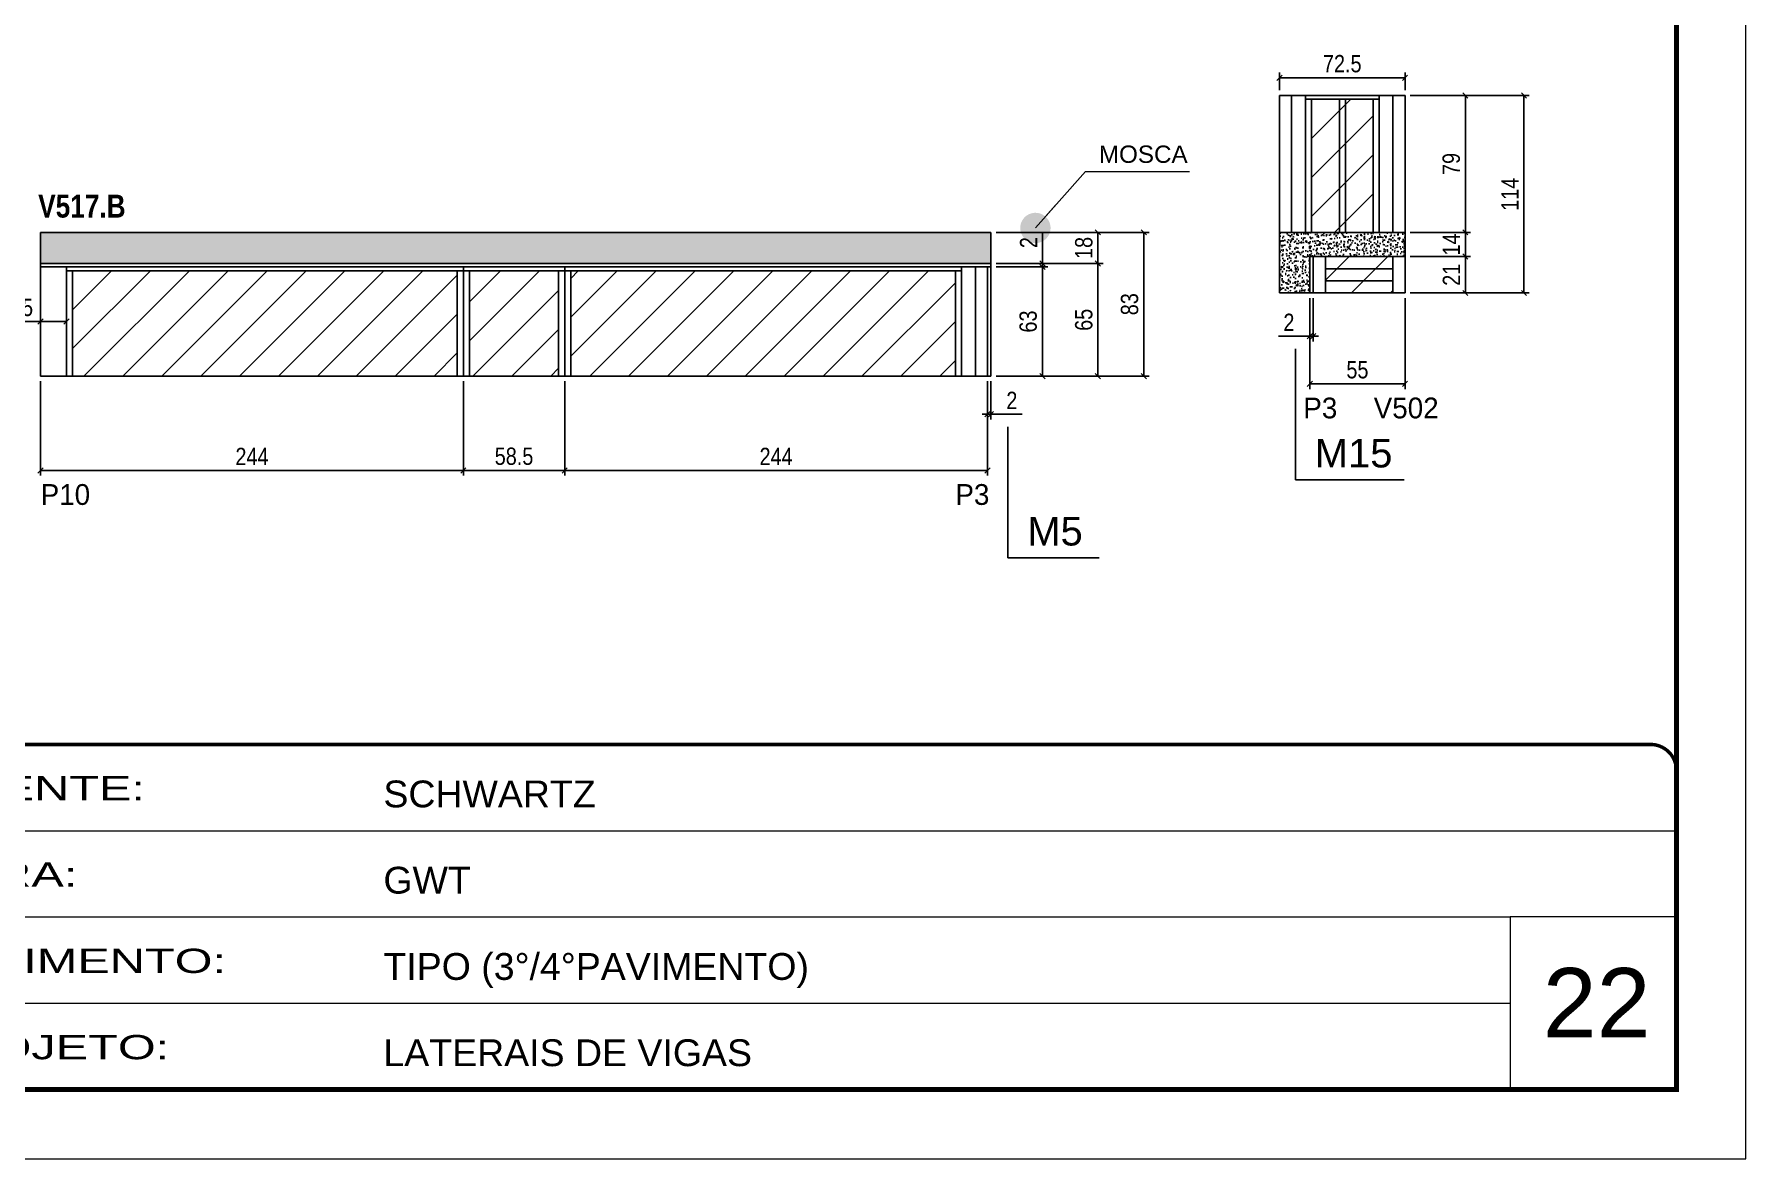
# Model space of a CAD drawing. Extents: x 13154 to 22413, y 1253 to 30260.
# Drawn here: x 15250 to 16238, y 23076 to 23726 of the extents above; entities that cross this region are included whole.
import ezdxf

# ---------------------------------------------------------------- set-up
doc = ezdxf.new("R2010")
doc.units = 0
doc.linetypes.add('CONTINUO', pattern=[0])
doc.linetypes.add('DASHED', pattern=[0.75, 0.5, -0.25])
for name, color, linetype in [('5', 5, 'Continuous'), ('COTA', 241, 'Continuous'), ('NOMENCLATURA', 7, 'Continuous'), ('Painéis', 200, 'Continuous'), ('SARR_2.2x7', 40, 'Continuous'), ('SARR_3.5x7', 81, 'Continuous')]:
    doc.layers.add(name, color=color, linetype=linetype)
for name, color, linetype, lineweight in [('CARIMBO', 255, 'Continuous', 9), ('Folhas', 255, 'Continuous', 9), ('Hachura', 251, 'Continuous', 9), ('SARRAFO DE PRESSAO', 251, 'DASHED', 9)]:
    doc.layers.add(name, color=color, linetype=linetype, lineweight=lineweight)
doc.styles.add('ARIAL', font='arial.ttf')
doc.styles.add('COTA TECNICA', font='techl___.ttf', dxfattribs={"height": 10})
doc.styles.add('ROMAS860', font='ROMAS860.SHX')
doc.styles.get("Standard").update_dxf_attribs({"font": 'arial.ttf'})
doc.styles.add('TECNICA', font='techb___.ttf', dxfattribs={"height": 10})
doc.styles.add('Tecnologia', font='')
doc.styles.get('Tecnologia').set_extended_font_data('Forgotten Futurist')
doc.dimstyles.new('3x', dxfattribs={"dimtxt": 10, "dimasz": 5, "dimexe": 7, "dimexo": 5, "dimgap": 4, "dimtad": 1, "dimdec": 4, "dimlfac": 0.333333, "dimdsep": 46, "dimtxsty": 'Standard', "dimblk": 'DOT', "dimcen": 0.09, "dimclrd": 1, "dimclre": 1, "dimclrt": 2, "dimadec": 0, "dimazin": 2, "dimtfac": 1, "dimtdec": 4, "dimtmove": 0, "dimatfit": 3, "dimldrblk": 'DOT', "dimfxl": 1, "dimtolj": 1, "dimtzin": 0, "dimlwd": 9, "dimlwe": 9, "dimarcsym": 0})
doc.dimstyles.new('PAINEL', dxfattribs={"dimtxt": 10, "dimasz": 3, "dimexe": 3, "dimexo": 3, "dimgap": 3, "dimtad": 1, "dimdec": 1, "dimzin": 12, "dimdsep": 46, "dimtxsty": 'COTA TECNICA', "dimblk1": 'OBLIQUE', "dimblk2": 'OBLIQUE', "dimsah": 1, "dimcen": 0.9, "dimclrd": 4, "dimclre": 4, "dimclrt": 240, "dimadec": 1, "dimazin": 3, "dimtfac": 1, "dimtdec": 1, "dimtmove": 0, "dimatfit": 3, "dimfxl": 1, "dimtolj": 1, "dimtzin": 12, "dimarcsym": 0})

# ---------------------------------------------------------------- blocks, each defined once
blk = doc.blocks.new('9999999999')
at = {"color": 30, "linetype": 'CONTINUO'}
for p, q in [((98564.56, 34379.64), (99583.98, 34379.64)), ((98564.56, 34329.83), (99487.98, 34329.83)), ((99583.98, 34329.83), (99487.98, 34329.83)), ((99487.98, 34329.83), (99487.98, 34230.21)), ((98564.56, 34280.02), (99487.98, 34280.02))]:
    blk.add_line(p, q, dxfattribs=at)
at = {"color": 30, "linetype": 'CONTINUO', "const_width": 2}
blk.add_lwpolyline([(99583.98, 34230.21), (99583.98, 34414.45, 0.414214), (99568.98, 34429.45), (98228.98, 34429.45, 0.414214), (98213.98, 34414.45), (98213.98, 34245.21, 0.414214), (98228.98, 34230.21), (99583.98, 34230.21)], format="xyb", dxfattribs=at)
at = {"layer": 'Folhas'}
blk.add_lwpolyline([(98138.98, 34190.21), (99623.98, 34190.21), (99623.98, 35240.21), (98138.98, 35240.21)], close=True, dxfattribs=at)
at = {"layer": 'Folhas', "color": 30, "const_width": 3}
blk.add_lwpolyline([(98213.98, 34230.21), (99583.98, 34230.21), (99583.98, 35200.21), (98213.98, 35200.21)], close=True, dxfattribs=at)
at = {"color": 7, "linetype": 'Continuous', "ltscale": 5, "style": 'ARIAL'}
for s, height, p in [('SCHWARTZ', 15.483, (98837.68, 34393.13)), ('GWT', 15.483, (98837.68, 34343.32)), ('TIPO (3°/4°PAVIMENTO)', 15.4829, (98837.68, 34293.51)), ('LATERAIS DE VIGAS', 15.4829, (98837.68, 34243.7))]:
    blk.add_text(s, height=height, dxfattribs=at).set_placement(p)
at = {"layer": 'Folhas', "color": 7, "style": 'Tecnologia', "width": 1.5}
for s, p in [('CLIENTE:', (98573.65, 34397.17)), ('OBRA:', (98573.65, 34347.31)), ('PAVIMENTO:', (98573.65, 34297.5)), ('PROJETO:', (98573.65, 34247.69))]:
    blk.add_text(s, height=14, dxfattribs=at).set_placement(p)
blk = doc.blocks.new('_Oblique')
at = {"color": 0, "linetype": 'ByBlock', "lineweight": -2}
blk.add_line((-0.5, -0.5), (0.5, 0.5), dxfattribs=at)
blk = doc.blocks.new('*D536')
at = {"layer": 'COTA', "color": 4, "linetype": 'ByBlock', "lineweight": -2, "transparency": 16777216}
for p, q in [((15253.72, 23525.22), (15253.72, 23470.75)), ((15497.72, 23525.22), (15497.72, 23470.75)), ((15497.72, 23473.75), (15253.72, 23473.75))]:
    blk.add_line(p, q, dxfattribs=at)
at = {"layer": 'Defpoints', "color": 0, "linetype": 'ByBlock', "transparency": 16777216}
for p in [(15253.72, 23528.22), (15497.72, 23528.22), (15253.72, 23473.75)]:
    blk.add_point(p, dxfattribs=at)
at = {"layer": 'COTA', "color": 4, "linetype": 'ByBlock', "lineweight": -2, "transparency": 16777216, "xscale": 3, "yscale": 3, "zscale": 3, "rotation": 180}
blk.add_blockref('_Oblique', (15253.72, 23473.75), dxfattribs=at)
at = {"layer": 'COTA', "color": 4, "linetype": 'ByBlock', "lineweight": -2, "transparency": 16777216, "xscale": 3, "yscale": 3, "zscale": 3}
blk.add_blockref('_Oblique', (15497.72, 23473.75), dxfattribs=at)
at = {"layer": 'COTA', "color": 240, "linetype": 'ByBlock', "transparency": 16777216, "insert": (15375.72, 23481.82), "char_height": 10, "attachment_point": 5, "style": 'COTA TECNICA'}
blk.add_mtext('\\A1;244', dxfattribs=at)
blk = doc.blocks.new('*D533')
at = {"layer": 'COTA', "color": 4, "linetype": 'ByBlock', "lineweight": -2, "transparency": 16777216}
for p, q in [((15805.22, 23593.22), (15866.95, 23593.22)), ((15863.95, 23593.22), (15863.95, 23528.22)), ((15805.22, 23528.22), (15866.95, 23528.22))]:
    blk.add_line(p, q, dxfattribs=at)
at = {"layer": 'Defpoints', "color": 0, "linetype": 'ByBlock', "transparency": 16777216}
for p in [(15802.22, 23593.22), (15802.22, 23528.22), (15863.95, 23528.22)]:
    blk.add_point(p, dxfattribs=at)
at = {"layer": 'COTA', "color": 4, "linetype": 'ByBlock', "lineweight": -2, "transparency": 16777216, "xscale": 3, "yscale": 3, "zscale": 3}
for p, rotation in [((15863.95, 23593.22), 90), ((15863.95, 23528.22), 270)]:
    blk.add_blockref('_Oblique', p, dxfattribs=dict(at, rotation=rotation))
at = {"layer": 'COTA', "color": 240, "linetype": 'ByBlock', "transparency": 16777216, "insert": (15855.84, 23560.72), "char_height": 10, "attachment_point": 5, "rotation": 90, "style": 'COTA TECNICA'}
blk.add_mtext('\\A1;65', dxfattribs=at)
blk = doc.blocks.new('*D534')
at = {"layer": 'COTA', "color": 4, "lineweight": -2, "transparency": 16777216}
for p, q in [((15805.22, 23611.22), (15866.95, 23611.22)), ((15863.95, 23593.22), (15863.95, 23611.22)), ((15805.22, 23593.22), (15866.95, 23593.22))]:
    blk.add_line(p, q, dxfattribs=at)
at = {"layer": 'Defpoints', "color": 0, "transparency": 16777216}
for p in [(15802.22, 23611.22), (15863.95, 23611.22), (15802.22, 23593.22)]:
    blk.add_point(p, dxfattribs=at)
at = {"layer": 'COTA', "color": 4, "lineweight": -2, "transparency": 16777216, "xscale": 3, "yscale": 3, "zscale": 3}
for p, rotation in [((15863.95, 23611.22), 90), ((15863.95, 23593.22), 270)]:
    blk.add_blockref('_Oblique', p, dxfattribs=dict(at, rotation=rotation))
at = {"layer": 'COTA', "color": 240, "transparency": 16777216, "insert": (15855.86, 23602.22), "char_height": 10, "attachment_point": 5, "rotation": 90, "style": 'COTA TECNICA'}
blk.add_mtext('\\A1;18', dxfattribs=at)
blk = doc.blocks.new('*D535')
at = {"layer": 'COTA', "color": 4, "lineweight": -2, "transparency": 16777216}
for p, q in [((15805.22, 23611.22), (15893.51, 23611.22)), ((15890.51, 23528.22), (15890.51, 23611.22)), ((15805.22, 23528.22), (15893.51, 23528.22))]:
    blk.add_line(p, q, dxfattribs=at)
at = {"layer": 'Defpoints', "color": 0, "transparency": 16777216}
for p in [(15802.22, 23611.22), (15890.51, 23611.22), (15802.22, 23528.22)]:
    blk.add_point(p, dxfattribs=at)
at = {"layer": 'COTA', "color": 4, "lineweight": -2, "transparency": 16777216, "xscale": 3, "yscale": 3, "zscale": 3}
for p, rotation in [((15890.51, 23611.22), 90), ((15890.51, 23528.22), 270)]:
    blk.add_blockref('_Oblique', p, dxfattribs=dict(at, rotation=rotation))
at = {"layer": 'COTA', "color": 240, "transparency": 16777216, "insert": (15882.27, 23569.72), "char_height": 10, "attachment_point": 5, "rotation": 90, "style": 'COTA TECNICA'}
blk.add_mtext('\\A1;83', dxfattribs=at)
blk = doc.blocks.new('*D537')
at = {"layer": 'COTA', "color": 4, "lineweight": -2, "transparency": 16777216}
for p, q in [((15253.72, 23559.72), (15235.35, 23559.72)), ((15268.72, 23559.72), (15253.72, 23559.72))]:
    blk.add_line(p, q, dxfattribs=at)
at = {"layer": 'Defpoints', "color": 0, "transparency": 16777216}
for p in [(15253.72, 23559.72), (15253.72, 23559.72), (15268.72, 23559.72)]:
    blk.add_point(p, dxfattribs=at)
at = {"layer": 'COTA', "color": 4, "lineweight": -2, "transparency": 16777216, "xscale": 3, "yscale": 3, "zscale": 3, "rotation": 180}
blk.add_blockref('_Oblique', (15253.72, 23559.72), dxfattribs=at)
at = {"layer": 'COTA', "color": 4, "lineweight": -2, "transparency": 16777216, "xscale": 3, "yscale": 3, "zscale": 3}
blk.add_blockref('_Oblique', (15268.72, 23559.72), dxfattribs=at)
at = {"layer": 'COTA', "color": 240, "transparency": 16777216, "insert": (15243.04, 23567.83), "char_height": 10, "attachment_point": 5, "style": 'COTA TECNICA'}
blk.add_mtext('\\A1;15', dxfattribs=at)
blk = doc.blocks.new('*D538')
at = {"layer": 'COTA', "color": 4, "lineweight": -2, "transparency": 16777216}
for p, q in [((15497.72, 23525.22), (15497.72, 23470.75)), ((15556.22, 23525.22), (15556.22, 23470.75)), ((15497.72, 23473.75), (15556.22, 23473.75))]:
    blk.add_line(p, q, dxfattribs=at)
at = {"layer": 'Defpoints', "color": 0, "transparency": 16777216}
for p in [(15497.72, 23528.22), (15556.22, 23528.22), (15556.22, 23473.75)]:
    blk.add_point(p, dxfattribs=at)
at = {"layer": 'COTA', "color": 4, "lineweight": -2, "transparency": 16777216, "xscale": 3, "yscale": 3, "zscale": 3, "rotation": 180}
blk.add_blockref('_Oblique', (15497.72, 23473.75), dxfattribs=at)
at = {"layer": 'COTA', "color": 4, "lineweight": -2, "transparency": 16777216, "xscale": 3, "yscale": 3, "zscale": 3}
blk.add_blockref('_Oblique', (15556.22, 23473.75), dxfattribs=at)
at = {"layer": 'COTA', "color": 240, "transparency": 16777216, "insert": (15526.97, 23481.88), "char_height": 10, "attachment_point": 5, "style": 'COTA TECNICA'}
blk.add_mtext('\\A1;58.5', dxfattribs=at)
blk = doc.blocks.new('*D539')
at = {"layer": 'COTA', "color": 4, "lineweight": -2, "transparency": 16777216}
for p, q in [((15556.22, 23525.22), (15556.22, 23470.75)), ((15800.22, 23525.22), (15800.22, 23470.75)), ((15556.22, 23473.75), (15800.22, 23473.75))]:
    blk.add_line(p, q, dxfattribs=at)
at = {"layer": 'Defpoints', "color": 0, "transparency": 16777216}
for p in [(15556.22, 23528.22), (15800.22, 23528.22), (15800.22, 23473.75)]:
    blk.add_point(p, dxfattribs=at)
at = {"layer": 'COTA', "color": 4, "lineweight": -2, "transparency": 16777216, "xscale": 3, "yscale": 3, "zscale": 3, "rotation": 180}
blk.add_blockref('_Oblique', (15556.22, 23473.75), dxfattribs=at)
at = {"layer": 'COTA', "color": 4, "lineweight": -2, "transparency": 16777216, "xscale": 3, "yscale": 3, "zscale": 3}
blk.add_blockref('_Oblique', (15800.22, 23473.75), dxfattribs=at)
at = {"layer": 'COTA', "color": 240, "transparency": 16777216, "insert": (15678.22, 23481.82), "char_height": 10, "attachment_point": 5, "style": 'COTA TECNICA'}
blk.add_mtext('\\A1;244', dxfattribs=at)
blk = doc.blocks.new('*D540')
at = {"layer": 'COTA', "color": 4, "lineweight": -2, "transparency": 16777216}
for p, q in [((15800.22, 23525.22), (15800.22, 23503.19)), ((15802.22, 23525.22), (15802.22, 23503.19)), ((15800.22, 23506.19), (15797.22, 23506.19)), ((15800.22, 23506.19), (15802.22, 23506.19)), ((15802.22, 23506.19), (15820.33, 23506.19))]:
    blk.add_line(p, q, dxfattribs=at)
at = {"layer": 'Defpoints', "color": 0, "transparency": 16777216}
for p in [(15800.22, 23528.22), (15802.22, 23528.22), (15802.22, 23506.19)]:
    blk.add_point(p, dxfattribs=at)
at = {"layer": 'COTA', "color": 4, "lineweight": -2, "transparency": 16777216, "xscale": 3, "yscale": 3, "zscale": 3}
blk.add_blockref('_Oblique', (15800.22, 23506.19), dxfattribs=at)
at = {"layer": 'COTA', "color": 4, "lineweight": -2, "transparency": 16777216, "xscale": 3, "yscale": 3, "zscale": 3, "rotation": 180}
blk.add_blockref('_Oblique', (15802.22, 23506.19), dxfattribs=at)
at = {"layer": 'COTA', "color": 240, "transparency": 16777216, "insert": (15814.28, 23514.19), "char_height": 10, "attachment_point": 5, "style": 'COTA TECNICA'}
blk.add_mtext('\\A1;2', dxfattribs=at)
blk = doc.blocks.new('*D541')
at = {"layer": 'COTA', "color": 4, "lineweight": -2, "transparency": 16777216}
for p, q in [((16044.24, 23690.22), (16079.04, 23690.22)), ((16076.04, 23690.22), (16076.04, 23611.22)), ((16044.24, 23611.22), (16079.04, 23611.22))]:
    blk.add_line(p, q, dxfattribs=at)
at = {"layer": 'Defpoints', "color": 0, "transparency": 16777216}
for p in [(16041.24, 23690.22), (16041.24, 23611.22), (16076.04, 23611.22)]:
    blk.add_point(p, dxfattribs=at)
at = {"layer": 'COTA', "color": 4, "lineweight": -2, "transparency": 16777216, "xscale": 3, "yscale": 3, "zscale": 3}
for p, rotation in [((16076.04, 23690.22), 90), ((16076.04, 23611.22), 270)]:
    blk.add_blockref('_Oblique', p, dxfattribs=dict(at, rotation=rotation))
at = {"layer": 'COTA', "color": 240, "transparency": 16777216, "insert": (16067.93, 23650.72), "char_height": 10, "attachment_point": 5, "rotation": 90, "style": 'COTA TECNICA'}
blk.add_mtext('\\A1;79', dxfattribs=at)
blk = doc.blocks.new('*D542')
at = {"layer": 'COTA', "color": 4, "lineweight": -2, "transparency": 16777216}
for p, q in [((16044.24, 23690.22), (16112.87, 23690.22)), ((16109.87, 23576.22), (16109.87, 23690.22)), ((16044.24, 23576.22), (16112.87, 23576.22))]:
    blk.add_line(p, q, dxfattribs=at)
at = {"layer": 'Defpoints', "color": 0, "transparency": 16777216}
for p in [(16041.24, 23690.22), (16109.87, 23690.22), (16041.24, 23576.22)]:
    blk.add_point(p, dxfattribs=at)
at = {"layer": 'COTA', "color": 4, "lineweight": -2, "transparency": 16777216, "xscale": 3, "yscale": 3, "zscale": 3}
for p, rotation in [((16109.87, 23690.22), 90), ((16109.87, 23576.22), 270)]:
    blk.add_blockref('_Oblique', p, dxfattribs=dict(at, rotation=rotation))
at = {"layer": 'COTA', "color": 240, "transparency": 16777216, "insert": (16101.8, 23633.22), "char_height": 10, "attachment_point": 5, "rotation": 90, "style": 'COTA TECNICA'}
blk.add_mtext('\\A1;114', dxfattribs=at)
blk = doc.blocks.new('*D543')
at = {"layer": 'COTA', "color": 4, "lineweight": -2, "transparency": 16777216}
for p, q in [((16044.24, 23611.22), (16079.04, 23611.22)), ((16076.04, 23597.22), (16076.04, 23611.22)), ((16044.24, 23597.22), (16079.04, 23597.22))]:
    blk.add_line(p, q, dxfattribs=at)
at = {"layer": 'Defpoints', "color": 0, "transparency": 16777216}
for p in [(16041.24, 23611.22), (16076.04, 23611.22), (16041.24, 23597.22)]:
    blk.add_point(p, dxfattribs=at)
at = {"layer": 'COTA', "color": 4, "lineweight": -2, "transparency": 16777216, "xscale": 3, "yscale": 3, "zscale": 3}
for p, rotation in [((16076.04, 23611.22), 90), ((16076.04, 23597.22), 270)]:
    blk.add_blockref('_Oblique', p, dxfattribs=dict(at, rotation=rotation))
at = {"layer": 'COTA', "color": 240, "transparency": 16777216, "insert": (16067.96, 23604.22), "char_height": 10, "attachment_point": 5, "rotation": 90, "style": 'COTA TECNICA'}
blk.add_mtext('\\A1;14', dxfattribs=at)
blk = doc.blocks.new('*D544')
at = {"layer": 'COTA', "color": 4, "lineweight": -2, "transparency": 16777216}
for p, q in [((16044.24, 23597.22), (16079.04, 23597.22)), ((16076.04, 23597.22), (16076.04, 23576.22)), ((16044.24, 23576.22), (16079.04, 23576.22))]:
    blk.add_line(p, q, dxfattribs=at)
at = {"layer": 'Defpoints', "color": 0, "transparency": 16777216}
for p in [(16041.24, 23597.22), (16041.24, 23576.22), (16076.04, 23576.22)]:
    blk.add_point(p, dxfattribs=at)
at = {"layer": 'COTA', "color": 4, "lineweight": -2, "transparency": 16777216, "xscale": 3, "yscale": 3, "zscale": 3}
for p, rotation in [((16076.04, 23597.22), 90), ((16076.04, 23576.22), 270)]:
    blk.add_blockref('_Oblique', p, dxfattribs=dict(at, rotation=rotation))
at = {"layer": 'COTA', "color": 240, "transparency": 16777216, "insert": (16067.98, 23586.72), "char_height": 10, "attachment_point": 5, "rotation": 90, "style": 'COTA TECNICA'}
blk.add_mtext('\\A1;21', dxfattribs=at)
blk = doc.blocks.new('*D545')
at = {"layer": 'COTA', "color": 4, "lineweight": -2, "transparency": 16777216}
for p, q in [((15986.24, 23573.22), (15986.24, 23520.71)), ((16041.24, 23573.22), (16041.24, 23520.71)), ((16041.24, 23523.71), (15986.24, 23523.71))]:
    blk.add_line(p, q, dxfattribs=at)
at = {"layer": 'Defpoints', "color": 0, "transparency": 16777216}
for p in [(15986.24, 23576.22), (16041.24, 23576.22), (15986.24, 23523.71)]:
    blk.add_point(p, dxfattribs=at)
at = {"layer": 'COTA', "color": 4, "lineweight": -2, "transparency": 16777216, "xscale": 3, "yscale": 3, "zscale": 3, "rotation": 180}
blk.add_blockref('_Oblique', (15986.24, 23523.71), dxfattribs=at)
at = {"layer": 'COTA', "color": 4, "lineweight": -2, "transparency": 16777216, "xscale": 3, "yscale": 3, "zscale": 3}
blk.add_blockref('_Oblique', (16041.24, 23523.71), dxfattribs=at)
at = {"layer": 'COTA', "color": 240, "transparency": 16777216, "insert": (16013.74, 23531.82), "char_height": 10, "attachment_point": 5, "style": 'COTA TECNICA'}
blk.add_mtext('\\A1;55', dxfattribs=at)
blk = doc.blocks.new('*D546')
at = {"layer": 'COTA', "color": 4, "lineweight": -2, "transparency": 16777216}
for p, q in [((15986.24, 23573.22), (15986.24, 23548.25)), ((15988.24, 23573.22), (15988.24, 23548.25)), ((15986.24, 23551.25), (15968.13, 23551.25)), ((15988.24, 23551.25), (15986.24, 23551.25)), ((15988.24, 23551.25), (15991.24, 23551.25))]:
    blk.add_line(p, q, dxfattribs=at)
at = {"layer": 'Defpoints', "color": 0, "transparency": 16777216}
for p in [(15986.24, 23576.22), (15988.24, 23576.22), (15986.24, 23551.25)]:
    blk.add_point(p, dxfattribs=at)
at = {"layer": 'COTA', "color": 4, "lineweight": -2, "transparency": 16777216, "xscale": 3, "yscale": 3, "zscale": 3}
blk.add_blockref('_Oblique', (15986.24, 23551.25), dxfattribs=at)
at = {"layer": 'COTA', "color": 4, "lineweight": -2, "transparency": 16777216, "xscale": 3, "yscale": 3, "zscale": 3, "rotation": 180}
blk.add_blockref('_Oblique', (15988.24, 23551.25), dxfattribs=at)
at = {"layer": 'COTA', "color": 240, "transparency": 16777216, "insert": (15974.19, 23559.25), "char_height": 10, "attachment_point": 5, "style": 'COTA TECNICA'}
blk.add_mtext('\\A1;2', dxfattribs=at)
blk = doc.blocks.new('*D547')
at = {"layer": 'COTA', "color": 4, "lineweight": -2, "transparency": 16777216}
for p, q in [((15968.74, 23693.22), (15968.74, 23703.44)), ((16041.24, 23700.44), (15968.74, 23700.44)), ((16041.24, 23693.22), (16041.24, 23703.44))]:
    blk.add_line(p, q, dxfattribs=at)
at = {"layer": 'Defpoints', "color": 0, "transparency": 16777216}
for p in [(15968.74, 23700.44), (15968.74, 23690.22), (16041.24, 23690.22)]:
    blk.add_point(p, dxfattribs=at)
at = {"layer": 'COTA', "color": 4, "lineweight": -2, "transparency": 16777216, "xscale": 3, "yscale": 3, "zscale": 3, "rotation": 180}
blk.add_blockref('_Oblique', (15968.74, 23700.44), dxfattribs=at)
at = {"layer": 'COTA', "color": 4, "lineweight": -2, "transparency": 16777216, "xscale": 3, "yscale": 3, "zscale": 3}
blk.add_blockref('_Oblique', (16041.24, 23700.44), dxfattribs=at)
at = {"layer": 'COTA', "color": 240, "transparency": 16777216, "insert": (16004.99, 23708.55), "char_height": 10, "attachment_point": 5, "style": 'COTA TECNICA'}
blk.add_mtext('\\A1;72.5', dxfattribs=at)
blk = doc.blocks.new('*D548')
at = {"layer": 'COTA', "color": 4, "lineweight": -2, "transparency": 16777216}
for p, q in [((15805.22, 23591.22), (15834.97, 23591.22)), ((15831.97, 23528.22), (15831.97, 23591.22)), ((15805.22, 23528.22), (15834.97, 23528.22))]:
    blk.add_line(p, q, dxfattribs=at)
at = {"layer": 'Defpoints', "color": 0, "transparency": 16777216}
for p in [(15802.22, 23591.22), (15831.97, 23591.22), (15802.22, 23528.22)]:
    blk.add_point(p, dxfattribs=at)
at = {"layer": 'COTA', "color": 4, "lineweight": -2, "transparency": 16777216, "xscale": 3, "yscale": 3, "zscale": 3}
for p, rotation in [((15831.97, 23591.22), 90), ((15831.97, 23528.22), 270)]:
    blk.add_blockref('_Oblique', p, dxfattribs=dict(at, rotation=rotation))
at = {"layer": 'COTA', "color": 240, "transparency": 16777216, "insert": (15823.75, 23559.72), "char_height": 10, "attachment_point": 5, "rotation": 90, "style": 'COTA TECNICA'}
blk.add_mtext('\\A1;63', dxfattribs=at)
blk = doc.blocks.new('*D549')
at = {"layer": 'COTA', "color": 4, "lineweight": -2, "transparency": 16777216}
for p, q in [((15831.97, 23593.22), (15831.97, 23611.34)), ((15805.22, 23593.22), (15834.97, 23593.22)), ((15805.22, 23591.22), (15834.97, 23591.22)), ((15831.97, 23591.22), (15831.97, 23593.22)), ((15831.97, 23591.22), (15831.97, 23588.22))]:
    blk.add_line(p, q, dxfattribs=at)
at = {"layer": 'Defpoints', "color": 0, "transparency": 16777216}
for p in [(15802.22, 23593.22), (15802.22, 23591.22), (15831.97, 23593.22)]:
    blk.add_point(p, dxfattribs=at)
at = {"layer": 'COTA', "color": 4, "lineweight": -2, "transparency": 16777216, "xscale": 3, "yscale": 3, "zscale": 3}
for p, rotation in [((15831.97, 23593.22), 270), ((15831.97, 23591.22), 90)]:
    blk.add_blockref('_Oblique', p, dxfattribs=dict(at, rotation=rotation))
at = {"layer": 'COTA', "color": 240, "transparency": 16777216, "insert": (15823.97, 23605.28), "char_height": 10, "attachment_point": 5, "rotation": 90, "style": 'COTA TECNICA'}
blk.add_mtext('\\A1;2', dxfattribs=at)
blk = doc.blocks.new('_Dot')
at = {"color": 0, "linetype": 'ByBlock', "lineweight": -2}
blk.add_line((-0.5, 0), (-1, 0), dxfattribs=at)
at = {"color": 0, "linetype": 'ByBlock', "const_width": 0.5}
blk.add_lwpolyline([(-0.25, 0, 1), (0.25, 0, 1)], format="xyb", close=True, dxfattribs=at)

msp = doc.modelspace()

# ---------------------------------------------------------------- hatches: boundary and pattern name
at = {"layer": 'COTA'}
h = msp.add_hatch(dxfattribs=at)
h.set_pattern_fill('AR-CONC', color=256, scale=0.03)
h.paths.add_polyline_path([(15802.22, 23593.22), (15802.22, 23611.22), (15253.72, 23611.22), (15253.72, 23593.22)])
h = msp.add_hatch(dxfattribs=at)
h.set_pattern_fill('AR-CONC', color=256, scale=0.03)
h.set_pattern_definition([(50, (-2989.308, -15.7613), (5.4655401, -0.47817257), [0.5715, -6.2865]), (355, (-2989.308, -15.7613), (-1.0573026, 5.7317054), [0.4572, -5.0292175]), (100.451445, (-2988.8526, -15.801), (4.4082374, 5.2535326), [0.4857003, -5.3427073]), (46.1842, (-2989.308, -14.237), (8.1323712, -1.2612698), [0.85725, -9.42975]), (96.635558, (-2988.63, -14.3424), (7.122124, 7.4227837), [0.7285507, -8.0140682]), (351.18415, (-2989.308, -14.237), (7.122124, 7.4227837), [0.685799, -7.543792]), (21, (-2988.546, -14.6183), (4.54843174, -3.06795595), [0.5715, -6.2865]), (326, (-2988.546, -14.6183), (1.8540609, 5.525639), [0.4572, -5.0292]), (71.451445, (-2988.167, -14.874), (6.4024926, 2.4576831), [0.4857003, -5.3426981]), (37.5, (-2989.308, -15.7613), (0.0926581, 2.53665117), [0, -4.96824, 0, -5.1054, 0, -5.04825]), (7.5, (-2989.308, -15.7613), (2.00458988, 3.00541724), [0, -2.91084, 0, -4.85394, 0, -1.92405]), (327.5, (-2991.0073, -15.7613), (4.06771786, -0.17186232), [0, -1.905, 0, -5.9436, 0, -7.8867]), (317.5, (-2991.7693, -15.7613), (4.44387544, 0.76279473), [0, -2.4765, 0, -3.94716, 0, -5.6007])])
h.paths.add_polyline_path([(15968.74, 23576.22), (15986.24, 23576.22), (15986.24, 23597.22), (16041.24, 23597.22), (16041.24, 23611.22), (15968.74, 23611.22)])
at = {"layer": 'Hachura', "linetype": 'ByBlock'}
h = msp.add_hatch(dxfattribs=at)
h.set_pattern_fill('ANSI31', color=256, scale=5)
h.paths.add_polyline_path([(15987.24, 23611.22), (16003.39, 23611.22), (16003.39, 23688.02), (15987.24, 23688.02)])
h.paths.add_polyline_path([(16006.89, 23611.22), (16022.74, 23611.22), (16022.74, 23688.02), (16006.89, 23688.02)])
h.paths.add_polyline_path([(16034.24, 23590.22), (16034.24, 23597.22), (15995.24, 23597.22), (15995.24, 23590.22)])
h.paths.add_polyline_path([(15995.24, 23590.22), (15995.24, 23583.22), (16034.24, 23583.22), (16034.24, 23590.22)])
h.paths.add_polyline_path([(16034.24, 23583.22), (15995.24, 23583.22), (15995.24, 23576.22), (16034.24, 23576.22)])
h.paths.add_polyline_path([(16003.39, 23611.22), (16006.89, 23611.22), (16006.89, 23688.02), (16003.39, 23688.02)])
h = msp.add_hatch(dxfattribs=at)
h.set_pattern_fill('ANSI31', color=256, scale=5)
h.set_pattern_definition([(45, (-2989.308, -15.761), (-11.22532, 11.22532), [])])
h.paths.add_polyline_path([(15494.22, 23528.22), (15494.22, 23589.02), (15272.22, 23589.02), (15272.22, 23528.22)])
h.paths.add_polyline_path([(15552.72, 23589.02), (15501.22, 23589.02), (15501.22, 23528.22), (15552.72, 23528.22)])
h.paths.add_polyline_path([(15781.72, 23528.22), (15781.72, 23589.02), (15559.72, 23589.02), (15559.72, 23528.22)])

# ---------------------------------------------------------------- linework, layer by layer
at = {"layer": 'COTA'}
for p, q in [((15802.22, 23611.22), (15253.72, 23611.22)), ((15253.72, 23611.22), (15253.72, 23593.22)), ((15802.22, 23593.22), (15802.22, 23611.22)), ((15968.74, 23576.22), (15968.74, 23611.22)), ((16041.24, 23611.22), (16041.24, 23597.22)), ((15986.24, 23576.22), (15968.74, 23576.22))]:
    msp.add_line(p, q, dxfattribs=at)
at = {"layer": 'NOMENCLATURA', "linetype": 'Continuous'}
for p, q in [((15977.96, 23544.02), (15977.96, 23468.27)), ((15812.05, 23498.96), (15812.05, 23423.2)), ((16040.79, 23468.27), (15977.96, 23468.27)), ((15864.75, 23423.2), (15812.05, 23423.2))]:
    msp.add_line(p, q, dxfattribs=at)
at = {"layer": 'Painéis', "linetype": 'Continuous'}
for p, q in [((16041.24, 23690.22), (15968.74, 23690.22)), ((15968.74, 23690.22), (15968.74, 23611.22)), ((16041.24, 23611.22), (16041.24, 23690.22)), ((15968.74, 23611.22), (16041.24, 23611.22)), ((15253.72, 23528.22), (15253.72, 23593.22)), ((15253.72, 23593.22), (15802.22, 23593.22)), ((15253.72, 23591.22), (15802.22, 23591.22)), ((15497.72, 23528.22), (15497.72, 23591.22)), ((15556.22, 23528.22), (15556.22, 23591.22)), ((15800.22, 23528.22), (15800.22, 23591.22)), ((15802.22, 23528.22), (15802.22, 23593.22)), ((16041.24, 23597.22), (15986.24, 23597.22)), ((15986.24, 23597.22), (15986.24, 23576.22)), ((15988.24, 23597.22), (15988.24, 23576.22)), ((16041.24, 23576.22), (16041.24, 23597.22)), ((15986.24, 23576.22), (16041.24, 23576.22)), ((15802.22, 23528.22), (15253.72, 23528.22))]:
    msp.add_line(p, q, dxfattribs=at)
at = {"layer": 'SARR_2.2x7', "linetype": 'Continuous'}
for p, q in [((15975.74, 23690.22), (15975.74, 23611.22)), ((16034.24, 23690.22), (16034.24, 23611.22)), ((16026.24, 23688.02), (15983.74, 23688.02)), ((15793.22, 23591.22), (15793.22, 23528.22)), ((15995.24, 23597.22), (15995.24, 23576.22)), ((16034.24, 23590.22), (15995.24, 23590.22)), ((16034.24, 23576.22), (16034.24, 23597.22)), ((15268.72, 23589.02), (15497.72, 23589.02)), ((15497.72, 23589.02), (15556.22, 23589.02)), ((15556.22, 23589.02), (15785.22, 23589.02)), ((15995.24, 23583.22), (16034.24, 23583.22))]:
    msp.add_line(p, q, dxfattribs=at)
at = {"layer": 'SARR_3.5x7'}
for p, q in [((15983.74, 23690.22), (15983.74, 23611.22)), ((16026.24, 23690.22), (16026.24, 23611.22)), ((15987.24, 23688.02), (15987.24, 23611.22)), ((16003.39, 23688.02), (16003.39, 23611.22)), ((16006.89, 23688.02), (16006.89, 23611.22)), ((16022.74, 23688.02), (16022.74, 23611.22)), ((15268.72, 23591.22), (15268.72, 23528.22)), ((15785.22, 23591.22), (15785.22, 23528.22)), ((15272.22, 23589.02), (15272.22, 23528.22)), ((15494.22, 23589.02), (15494.22, 23528.22)), ((15501.22, 23589.02), (15501.22, 23528.22)), ((15552.72, 23589.02), (15552.72, 23528.22)), ((15559.72, 23589.02), (15559.72, 23528.22)), ((15781.72, 23589.02), (15781.72, 23528.22))]:
    msp.add_line(p, q, dxfattribs=at)

# ---------------------------------------------------------------- block references
at = {"layer": 'SARRAFO DE PRESSAO', "color": 6, "linetype": 'ByBlock'}
msp.add_blockref('9999999999', (-83386.1, -11113.91), dxfattribs=at)

# ---------------------------------------------------------------- texts
at = {"layer": '5', "linetype": 'Continuous', "style": 'ROMAS860'}
for s, p in [('P3', (15982.5, 23503.81)), ('V502', (16023.14, 23503.81)), ('P10', (15253.76, 23453.85)), ('P3', (15781.71, 23453.85))]:
    msp.add_text(s, height=12, rotation=359.99996, dxfattribs=at).set_placement(p)
at = {"layer": 'CARIMBO', "style": 'ARIAL'}
for s, height, p in [('MOSCA', 10, (15864.52, 23651.34)), ('22', 40, (16120.74, 23146.44))]:
    msp.add_text(s, height=height, dxfattribs=at).set_placement(p)
at = {"layer": 'NOMENCLATURA', "style": 'TECNICA'}
msp.add_text('V517.B', height=13.2, dxfattribs=at).set_placement((15252.34, 23619.74))
at = {"layer": 'NOMENCLATURA', "linetype": 'Continuous'}
for s, p in [('M15', (15989.12, 23475.47)), ('M5', (15823.21, 23430.4))]:
    msp.add_text(s, height=16.5, dxfattribs=at).set_placement(p)

# ---------------------------------------------------------------- dimensions: what is measured, and where the dimension line sits
at = {"layer": 'COTA'}
for base, p1, p2, picture, middle in [((15968.74, 23700.44), (16041.24, 23690.22), (15968.74, 23690.22), '*D547', (16004.99, 23708.55)), ((15253.72, 23559.72), (15268.72, 23559.72), (15253.72, 23559.72), '*D537', (15243.04, 23567.83)), ((15986.24, 23551.25), (15988.24, 23576.22), (15986.24, 23576.22), '*D546', (15974.19, 23559.25)), ((15986.24, 23523.71), (16041.24, 23576.22), (15986.24, 23576.22), '*D545', (16013.74, 23531.82)), ((15556.22, 23473.75), (15497.72, 23528.22), (15556.22, 23528.22), '*D538', (15526.97, 23481.88)), ((15802.22, 23506.19), (15800.22, 23528.22), (15802.22, 23528.22), '*D540', (15814.28, 23514.19))]:
    dim = msp.add_linear_dim(base=base, p1=p1, p2=p2, dimstyle='PAINEL', dxfattribs=at)
    dim.commit()
    dim.dimension.update_dxf_attribs({"geometry": picture, "text_midpoint": middle})
for base, p1, p2, picture, middle in [((16076.04, 23611.22), (16041.24, 23690.22), (16041.24, 23611.22), '*D541', (16067.93, 23650.72)), ((16109.87, 23690.22), (16041.24, 23576.22), (16041.24, 23690.22), '*D542', (16101.8, 23633.22)), ((15863.95, 23611.22), (15802.22, 23593.22), (15802.22, 23611.22), '*D534', (15855.86, 23602.22)), ((15890.51, 23611.22), (15802.22, 23528.22), (15802.22, 23611.22), '*D535', (15882.27, 23569.72)), ((15831.97, 23593.22), (15802.22, 23591.22), (15802.22, 23593.22), '*D549', (15823.97, 23605.28)), ((15831.97, 23591.22), (15802.22, 23528.22), (15802.22, 23591.22), '*D548', (15823.75, 23559.72)), ((16076.04, 23576.22), (16041.24, 23597.22), (16041.24, 23576.22), '*D544', (16067.98, 23586.72))]:
    dim = msp.add_linear_dim(base=base, p1=p1, p2=p2, angle=90, dimstyle='PAINEL', dxfattribs=at)
    dim.commit()
    dim.dimension.update_dxf_attribs({"geometry": picture, "text_midpoint": middle})
dim = msp.add_linear_dim(base=(16076.04, 23611.22), p1=(16041.24, 23597.22), p2=(16041.24, 23611.22), angle=90, dimstyle='PAINEL', dxfattribs=at)
dim.commit()
dim.dimension.update_dxf_attribs({"geometry": '*D543', "text_midpoint": (16076.04, 23604.22), "dimtype": 160})
at = {"layer": 'COTA', "linetype": 'ByBlock'}
for base, p1, p2, angle, picture, middle in [((15863.95, 23528.22), (15802.22, 23593.22), (15802.22, 23528.22), 90, '*D533', (15855.84, 23560.72)), ((15253.72, 23473.75), (15497.72, 23528.22), (15253.72, 23528.22), 180, '*D536', (15375.72, 23481.82))]:
    dim = msp.add_linear_dim(base=base, p1=p1, p2=p2, angle=angle, dimstyle='PAINEL', dxfattribs=at)
    dim.commit()
    dim.dimension.update_dxf_attribs({"geometry": picture, "text_midpoint": middle})
at = {"layer": 'COTA'}
dim = msp.add_linear_dim(base=(15800.22, 23473.75), p1=(15556.22, 23528.22), p2=(15800.22, 23528.22), dimstyle='PAINEL', override={"dimtmove": 1}, dxfattribs=at)
dim.commit()
dim.dimension.update_dxf_attribs({"geometry": '*D539', "text_midpoint": (15678.22, 23481.82)})

# ---------------------------------------------------------------- leaders
at = {"layer": 'Hachura'}
msp.add_leader([(15827.88, 23613.75), (15856.73, 23646.34), (15916.8, 23646.34)], dimstyle='3x', override={"dimasz": 17.5, "dimgap": 4, "dimtad": 0}, dxfattribs=at)

doc.saveas('drawing.dxf')
